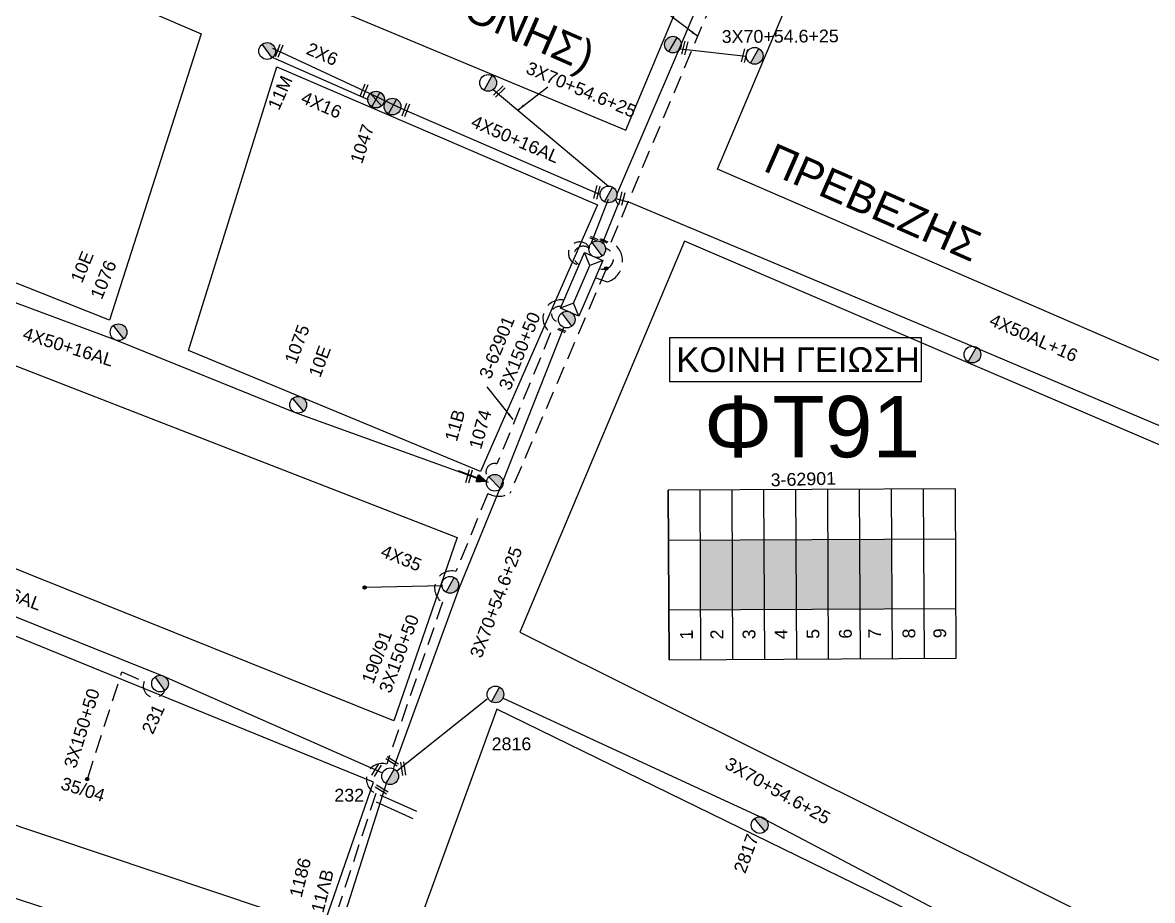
# Model space of a CAD drawing. Header units: millimetres. Extents: x 3156 to 5307, y 1191 to 2273.
# Drawn here: x 4188.8 to 4348.1, y 1746.5 to 1870.3 of the extents above; entities that cross this region are included whole.
import ezdxf
from ezdxf.enums import TextEntityAlignment as Align

# ---------------------------------------------------------------- set-up
doc = ezdxf.new("R2010")
doc.units = ezdxf.units.MM
doc.linetypes.add('DASHED', pattern=[19.05, 12.7, -6.35])
for name, color, linetype in [('Άγνωστα', 7, 'Continuous'), ('Ασφαλειοκιβώτια Χ.Τ 9 αναχωρήσεων', 7, 'Continuous'), ('Γυμνά εναέρια ΧΤ και ΦΟΠ (3Φ)   4x50+16AL', 7, 'Continuous'), ('Επίτονοι', 7, 'Continuous'), ('Επιγραφές - Σχήματα', 7, 'Continuous'), ('Καλώδια ΧΤ   3x150+50AL', 7, 'DASHED'), ('Καλώδια ΧΤ   3x150+50CU', 7, 'DASHED'), ('Μηχανική τομή', 7, 'Continuous'), ('Στύλος Ξύλινος', 7, 'Continuous'), ('Στύλος Ξύλινος @ 1', 7, 'Continuous'), ('Στύλος ΦΜ', 7, 'Continuous'), ('Στύλος ΦΜ @ 1', 7, 'Continuous'), ('Συνδέσεις', 7, 'Continuous'), ('Συνεστραμμένα ΧΤ   3x70+54.6+25 AL', 7, 'SYN_LINE'), ('Τομή', 7, 'Continuous'), ('Υποσταθμός εναέριος 2 στύλων', 7, 'Continuous'), ('Υποσταθμός πόλεως', 7, 'Continuous'), ('Υπόβαθρο ΔΕΗ', 7, 'Continuous')]:
    doc.layers.add(name, color=color, linetype=linetype)
doc.styles.add('arial', font='arial.ttf')
doc.styles.get("Standard").update_dxf_attribs({"font": 'arial.ttf'})
doc.linetypes.add('SYN_LINE', pattern='A,0.5,-0.0001,["/\\/\\/\\/",Standard,S=0.1,R=0,X=0,Y=-0.05],-0.25', length=0.7501)
doc.dimstyles.new('ISO-25', dxfattribs={"dimtxt": 2.5, "dimasz": 2.5, "dimexe": 1.25, "dimexo": 0.625, "dimtad": 1, "dimtxsty": 'Standard', "dimcen": 2.5, "dimadec": 0, "dimazin": 0, "dimtfac": 1, "dimtmove": 0, "dimatfit": 3, "dimfxl": 1, "dimarcsym": 0})

# ---------------------------------------------------------------- blocks, each defined once
blk = doc.blocks.new('ΥΠΑΡΧΩΝ ΤΣΙΜΕΝΤΕΝΙΟΣ ΣΤΥΛΟΣ')
at = {"layer": 'Στύλος ΦΜ'}
blk.add_hatch(color=7, dxfattribs=at).paths.add_polyline_path([(-1.29, -2.28, 0.574793), (2.62, 0, 0.268822), (1.3, 2.27)])
at = {"layer": 'Στύλος ΦΜ', "color": 7}
blk.add_line((-1.29, -2.28), (1.3, 2.27), dxfattribs=at)
blk.add_circle((0, 0), 2.62, dxfattribs=at)
at = {"layer": 'Στύλος ΦΜ', "flags": 4}
for tag, p in [('ΑΡΙΘΜΟΣ', (-4.68, 8.05)), ('ΤΥΠΟΣ', (-4.91, 3.03))]:
    blk.add_attdef(tag, p, '', height=4, dxfattribs=at)
blk = doc.blocks.new('ΥΠΑΡΧΩΝ ΞΥΛΙΝΟΣ ΣΤΥΛΟΣ')
at = {"layer": 'Στύλος Ξύλινος'}
h = blk.add_hatch(color=7, dxfattribs=at)
h.paths.add_polyline_path([(-2.62, 0, 0.270008), (-1.29, -2.28), (1.3, 2.27, 0.576266)])
h.paths.add_polyline_path([(-1.29, -2.28, 0.574793), (2.62, 0, 0.268822), (1.3, 2.27)])
at = {"layer": 'Στύλος Ξύλινος', "color": 7}
blk.add_line((-1.29, -2.28), (1.3, 2.27), dxfattribs=at)
blk.add_circle((0, 0), 2.62, dxfattribs=at)
at = {"layer": 'Στύλος Ξύλινος', "flags": 4}
for tag, p in [('ΑΡΙΘΜΟΣ', (-4.91, 8.6)), ('ΤΥΠΟΣ', (-4.85, 3.39))]:
    blk.add_attdef(tag, p, '', height=4, dxfattribs=at)
blk = doc.blocks.new('ΥΠΟΣΤΑΘΜΟΣ ΕΝΑΕΡΙΟΣ ΕΠΙ 2 ΣΤΥΛΩΝ')
at = {"layer": 'Υποσταθμός εναέριος 2 στύλων', "linetype": 'Continuous'}
for points in [[(-11.97, -2.11, 0.574793), (-8.45, -0.07, 0.268822), (-9.64, 1.98)], [(9.68, -2.15, 0.574793), (13.19, -0.1, 0.268822), (12.01, 1.95)]]:
    blk.add_hatch(color=256, dxfattribs=at).paths.add_polyline_path(points)
for p, q in [((-11.97, -2.11), (-9.64, 1.98)), ((9.68, -2.15), (12.01, 1.95))]:
    blk.add_line(p, q, dxfattribs=at)
for centre in [(-10.81, -0.07), (10.84, -0.1)]:
    blk.add_circle(centre, 2.36, dxfattribs=at)
at = {"layer": 'Υποσταθμός πόλεως', "linetype": 'Continuous', "ltscale": 40}
blk.add_lwpolyline([(-8.57, 2.82), (8.57, 2.82), (8.57, -2.82), (-8.57, -2.82)], close=True, dxfattribs=at)
for points in [[(-5.75, 0), (-8.57, 2.82)], [(-8.57, -2.82), (-5.75, 0)], [(-5.75, 0), (5.75, 0)], [(5.75, 0), (8.57, 2.82)], [(8.57, -2.82), (5.75, 0)]]:
    blk.add_lwpolyline(points, dxfattribs=at)
at = {"layer": 'Υποσταθμός εναέριος 2 στύλων', "ltscale": 40, "flags": 1}
for tag, p in [('ΜΕΤΑΣΧΗΜΑΤΙΣΜΟΣ', (14.09, 2.51)), ('ΙΣΧΥΣ', (14.07, -0.28)), ('ΑΡΙΘΜΟΣ', (14.19, -3))]:
    blk.add_attdef(tag, p, '', height=1.8, dxfattribs=at)
blk = doc.blocks.new('ΜΗΧΑΝΙΚΗ ΤΟΜΗ')
at = {"layer": 'Μηχανική τομή', "ltscale": 40}
for p, q in [((-1.89, 0.78), (1.89, 0.78)), ((1.89, 0), (-1.89, 0))]:
    blk.add_line(p, q, dxfattribs=at)
blk = doc.blocks.new('ΑΣΦΑΛΕΙΟΚΙΒΩΤΙΟ ΥΠΟΣΤΑΘΜΟΥ 9 ΑΝΑΧΩΡΗΣΕΩΝ')
at = {"layer": 'Ασφαλειοκιβώτια Χ.Τ 9 αναχωρήσεων', "ltscale": 40}
for p, q in [((-23.8, 40.36), (24.02, 40.36)), ((-9.72, 40.36), (-9.72, -40.64)), ((9.94, 40.36), (9.94, -40.64)), ((-23.8, 31.36), (24.02, 31.36)), ((-23.8, 22.36), (24.02, 22.36)), ((-23.8, 13.36), (24.02, 13.36)), ((-23.8, 4.36), (24.02, 4.36)), ((-23.8, -4.64), (24.02, -4.64)), ((-23.8, -13.64), (24.02, -13.64)), ((-23.8, -22.64), (24.02, -22.64)), ((-23.8, -31.64), (24.02, -31.64))]:
    blk.add_line(p, q, dxfattribs=at)
at = {"layer": 'Ασφαλειοκιβώτια Χ.Τ 9 αναχωρήσεων'}
blk.add_lwpolyline([(-23.8, -40.64), (24.02, -40.64), (24.02, 40.36), (-23.8, 40.36)], close=True, dxfattribs=at)
for s, p in [('1', (-18.12, 33.62)), ('2', (-18.12, 25.05)), ('3', (-18.12, 15.98)), ('4', (-18.12, 6.96)), ('5', (-18.12, -2.05)), ('6', (-18.12, -11.19)), ('7', (-18.12, -19.43)), ('8', (-18.12, -29.12)), ('9', (-18.12, -37.81))]:
    blk.add_text(s, height=3.6, dxfattribs=at).set_placement(p)
at = {"layer": 'Ασφαλειοκιβώτια Χ.Τ 9 αναχωρήσεων', "ltscale": 40}
for tag, height, p in [('ΟΝΟΜΑ', 5, (-0.16, 44.31)), ('ΚΕΙΜΕΝΟ 1', 2, (17.06, 35.59)), ('ΚΕΙΜΕΝΟ 2', 2, (17.06, 26.88)), ('ΚΕΙΜΕΝΟ 3', 2, (17.06, 17.69)), ('ΚΕΙΜΕΝΟ 4', 2, (17.06, 8.71)), ('ΚΕΙΜΕΝΟ 5', 2, (17.06, -0.13)), ('ΚΕΙΜΕΝΟ 6', 2, (17.06, -9.05)), ('ΚΕΙΜΕΝΟ 7', 2, (17.06, -18.13)), ('ΚΕΙΜΕΝΟ 8', 2, (17.06, -26.85)), ('ΚΕΙΜΕΝΟ 9', 2, (17.06, -35.99)), ('ΣΧ', 2, (-0.1, -42.64))]:
    blk.add_attdef(tag, text='', height=height, dxfattribs=at).set_placement(p, align=Align.MIDDLE_CENTER)
blk = doc.blocks.new('_ΣΥΝΔΕΣΗ')
at = {"layer": 'Συνδέσεις', "linetype": 'SYN_LINE', "ltscale": 40}
blk.add_hatch(color=256, dxfattribs=at).paths.add_polyline_path([(0.5, -0.01, 1), (-0.5, -0.01, 1)])
at = {"layer": 'Συνδέσεις'}
blk.add_circle((0, -0.01), 0.5, dxfattribs=at)
blk = doc.blocks.new('ΤΟΜΗ')
at = {"layer": 'Τομή', "ltscale": 40}
for p, q in [((-5.68, 0), (5.68, 0)), ((5.68, -2.33), (-5.68, -2.33))]:
    blk.add_line(p, q, dxfattribs=at)
blk = doc.blocks.new('ΕΠΙΤΟΝΟΣ')
at = {"layer": 'Επίτονοι', "lineweight": 40, "ltscale": 40}
blk.add_hatch(color=256, dxfattribs=at).paths.add_polyline_path([(-1.13, 6.47), (0, 9.1), (1.13, 6.47)])
for p, q in [((-1.13, 6.47), (0, 9.1)), ((0, 9.1), (1.13, 6.47)), ((1.13, 6.47), (-1.13, 6.47)), ((-1.13, 6.47), (0, 6.47)), ((0, 6.47), (0, 0))]:
    blk.add_line(p, q, dxfattribs=at)

msp = doc.modelspace()

# ---------------------------------------------------------------- hatches: boundary and pattern name
at = {"layer": 'Ασφαλειοκιβώτια Χ.Τ 9 αναχωρήσεων'}
for color, points in [(5, [(4288.88, 1797.36), (4284.38, 1797.34), (4284.43, 1787.51), (4288.93, 1787.53)]), (173, [(4293.38, 1797.38), (4288.88, 1797.36), (4288.93, 1787.53), (4293.43, 1787.56)]), (133, [(4297.88, 1797.41), (4293.38, 1797.38), (4293.43, 1787.56), (4297.93, 1787.58)]), (62, [(4302.38, 1797.43), (4297.88, 1797.41), (4297.93, 1787.58), (4302.43, 1787.61)]), (1, [(4306.88, 1797.46), (4302.38, 1797.43), (4302.43, 1787.61), (4306.93, 1787.63)]), (2, [(4311.38, 1797.48), (4306.88, 1797.46), (4306.93, 1787.63), (4311.43, 1787.65)])]:
    msp.add_hatch(color=color, dxfattribs=at).paths.add_polyline_path(points)

# ---------------------------------------------------------------- linework, layer by layer
at = {"layer": 'Άγνωστα', "color": 62, "linetype": 'SYN_LINE', "ltscale": 20}
msp.add_lwpolyline([(4255.17, 1860.89), (4271.43, 1847.27)], dxfattribs=at)
at = {"layer": 'Άγνωστα', "color": 173}
msp.add_lwpolyline([(4254.32, 1774.87), (4241.56, 1764.74)], dxfattribs=at)
at = {"layer": 'Γυμνά εναέρια ΧΤ και ΦΟΠ (3Φ)   4x50+16AL', "color": 2, "linetype": 'Continuous', "ltscale": 0.2}
msp.add_line((4233.26, 1741.44), (4240.25, 1763.47), dxfattribs=at)
at = {"layer": 'Γυμνά εναέρια ΧΤ και ΦΟΠ (3Φ)   4x50+16AL', "color": 62, "ltscale": 40}
msp.add_lwpolyline([(4224.05, 1866.71), (4237.67, 1860.38), (4242.22, 1858.23), (4270.25, 1846.09)], dxfattribs=at)
at = {"layer": 'Γυμνά εναέρια ΧΤ και ΦΟΠ (3Φ)   4x50+16AL', "color": 133, "ltscale": 40}
msp.add_lwpolyline([(4130.59, 1854.03), (4172.8, 1836.38), (4201.89, 1825.57), (4227.26, 1815.31), (4254.47, 1805.49)], dxfattribs=at)
at = {"layer": 'Γυμνά εναέρια ΧΤ και ΦΟΠ (3Φ)   4x50+16AL', "color": 1}
msp.add_lwpolyline([(4272.47, 1845.54), (4274.5, 1844.96), (4322.64, 1824.73), (4362.38, 1807.87), (4395.76, 1793.63), (4441.09, 1773.69)], dxfattribs=at)
at = {"layer": 'Γυμνά εναέρια ΧΤ και ΦΟΠ (3Φ)   4x50+16AL', "color": 173, "ltscale": 40}
msp.add_lwpolyline([(4108.62, 1817.64), (4146.73, 1803.13), (4161.35, 1797.15), (4208.68, 1778.15), (4239.56, 1764.48)], dxfattribs=at)
at = {"layer": 'Επιγραφές - Σχήματα', "color": 190}
msp.add_lwpolyline([(4280.04, 1819.7), (4315.55, 1819.7), (4315.55, 1825.88), (4280.04, 1825.88)], close=True, dxfattribs=at)
at = {"layer": 'Καλώδια ΧΤ   3x150+50AL', "color": 173, "ltscale": 0.2}
msp.add_lwpolyline([(4197.99, 1763.76), (4202.82, 1778.76), (4205.96, 1777.36, 1.00807), (4208.88, 1776.12, -7.546004)], format="xyb", dxfattribs=at)
at = {"layer": 'Καλώδια ΧΤ   3x150+50CU', "linetype": 'Continuous', "ltscale": 0.2}
msp.add_line((4224.11, 1865.4), (4237.55, 1859.48), dxfattribs=at)
at = {"layer": 'Καλώδια ΧΤ   3x150+50CU', "linetype": 'SYN_LINE', "ltscale": 10}
msp.add_line((4237.25, 1790.67), (4248.09, 1790.91), dxfattribs=at)
at = {"layer": 'Καλώδια ΧΤ   3x150+50CU', "color": 5, "ltscale": 0.2}
msp.add_lwpolyline([(4269.65, 1834.33), (4271.22, 1833.75, 0.675392), (4271.81, 1839.36), (4292.07, 1887.53, 0.474188), (4293.23, 1891.8), (4300.02, 1905.62), (4321.62, 1955.12, 0.367574), (4321.8, 1956.93)], format="xyb", dxfattribs=at)
at = {"layer": 'Καλώδια ΧΤ   3x150+50CU', "color": 2, "ltscale": 0.2}
msp.add_lwpolyline([(4271.15, 1835.71), (4257.52, 1803.92, -0.260269), (4254.41, 1803.92), (4249.91, 1792.9, 0.853533), (4248.02, 1788.55), (4240.15, 1765.73, 0.936034), (4238.61, 1761.58), (4232.48, 1742.83, 0.921815), (4232.08, 1740.57)], format="xyb", dxfattribs=at)
at = {"layer": 'Καλώδια ΧΤ   3x150+50CU', "color": 133, "ltscale": 0.2}
msp.add_lwpolyline([(4265.18, 1831.19, 0.801468), (4263.26, 1826.59), (4255.7, 1808.08, 0.804), (4254.55, 1806.04)], format="xyb", dxfattribs=at)
at = {"layer": 'Καλώδια ΧΤ   3x150+50CU', "color": 62, "ltscale": 0.2}
msp.add_arc((4267.37, 1837.79), 1.6, 27.9574, 268.7094, dxfattribs=at)
at = {"layer": 'Καλώδια ΧΤ   3x150+50CU', "color": 1, "ltscale": 0.2}
msp.add_arc((4267.86, 1837.44), 1.35, 48.0289, 245.1721, dxfattribs=at)
at = {"layer": 'Καλώδια ΧΤ   3x150+50CU', "color": 2, "ltscale": 0.2}
msp.add_arc((4270.64, 1837.03), 1.49, 257.2967, 74.9662, dxfattribs=at)
at = {"layer": 'Καλώδια ΧΤ   3x150+50CU', "color": 173, "ltscale": 0.1}
msp.add_arc((4264.48, 1829.22), 1.08, 77.1933, 269.3795, dxfattribs=at)
at = {"layer": 'Συνεστραμμένα ΧΤ   3x70+54.6+25 AL', "color": 1, "ltscale": 8}
msp.add_line((4272.8, 1844.66), (4272.35, 1845.43), dxfattribs=at)
at = {"layer": 'Συνεστραμμένα ΧΤ   3x70+54.6+25 AL', "color": 1, "ltscale": 7}
msp.add_line((4270.59, 1839.17), (4272.8, 1844.66), dxfattribs=at)
at = {"layer": 'Συνεστραμμένα ΧΤ   3x70+54.6+25 AL', "color": 62, "ltscale": 20}
msp.add_lwpolyline([(4272.6, 1846.09), (4281.14, 1866.01), (4291.59, 1890.77), (4298.13, 1904.65), (4309.81, 1930.79), (4320.66, 1956.21)], dxfattribs=at)
at = {"layer": 'Συνεστραμμένα ΧΤ   3x70+54.6+25 AL', "color": 62, "ltscale": 10}
msp.add_lwpolyline([(4281.6, 1866.62), (4290.86, 1865.59)], dxfattribs=at)
at = {"layer": 'Συνεστραμμένα ΧΤ   3x70+54.6+25 AL', "color": 62, "ltscale": 8}
msp.add_lwpolyline([(4268.99, 1839.18), (4271.42, 1845.41)], dxfattribs=at)
at = {"layer": 'Συνεστραμμένα ΧΤ   3x70+54.6+25 AL', "color": 173, "linetype": 'SYN_LINE', "ltscale": 20}
msp.add_lwpolyline([(4241.17, 1765.26), (4250.42, 1790.63), (4256.58, 1805.68), (4265.12, 1827.32)], dxfattribs=at)
at = {"layer": 'Συνεστραμμένα ΧΤ   3x70+54.6+25 AL', "color": 173, "ltscale": 20}
msp.add_lwpolyline([(4327.32, 1740.11), (4292.77, 1758.29), (4256.55, 1775.03)], dxfattribs=at)
at = {"layer": 'Υπόβαθρο ΔΕΗ'}
for points in [[(4291.66, 1985.23), (4262.5, 1982.13), (4227.98, 1874.37), (4273.89, 1855.15), (4286.2, 1884.56), (4255.9, 1898.34), (4291.66, 1985.23)], [(4056.94, 1885.64), (4058.2, 1935.7), (4213.98, 1868.73), (4201.06, 1828.36), (4056.94, 1885.64)], [(4386.36, 1864.39), (4364.17, 1816.12), (4286.79, 1849.67), (4309.58, 1903.69), (4386.36, 1864.39)], [(4055.89, 1846.6), (4056.67, 1872.92), (4250.1, 1797.68), (4241.18, 1771.84), (4097.01, 1829.76), (4055.89, 1846.6)], [(4212.19, 1824.06), (4224.64, 1864.11), (4269.86, 1844.63), (4253.4, 1807.03), (4212.19, 1824.06)], [(4425.57, 1737.16), (4440.16, 1771.67), (4282.14, 1839.51), (4258.92, 1784.32), (4366.59, 1730.64), (4362.61, 1721.25), (4255.69, 1773.5), (4229.86, 1702.65), (4334.93, 1666.76), (4331.32, 1655.92), (4227.15, 1691.44)], [(4067.67, 1832.8), (4037.98, 1764.18), (4210.71, 1686.31), (4227.86, 1733.67), (4103.14, 1774.35), (4106.61, 1784.36), (4231.17, 1742.57), (4238.3, 1763.17), (4067.67, 1832.8)]]:
    msp.add_lwpolyline(points, dxfattribs=at)

# ---------------------------------------------------------------- block references
at = {"layer": 'Ασφαλειοκιβώτια Χ.Τ 9 αναχωρήσεων', "xscale": 0.4999999999999955, "yscale": 0.4999999999999955, "zscale": 0.4999999999999955, "rotation": 90.3021559252436}
msp.add_blockref('ΑΣΦΑΛΕΙΟΚΙΒΩΤΙΟ ΥΠΟΣΤΑΘΜΟΥ 9 ΑΝΑΧΩΡΗΣΕΩΝ', (4300.09, 1792.45), dxfattribs=at)
at = {"layer": 'Επίτονοι', "xscale": 0.4499999999998181, "yscale": 0.4499999999998181, "zscale": 0.4499999999998181, "rotation": 249.8557529026157}
msp.add_blockref('ΕΠΙΤΟΝΟΣ', (4250.25, 1807.04), dxfattribs=at)
at = {"layer": 'Μηχανική τομή'}
for p, xscale, yscale, zscale, rotation in [((4224.8, 1866.42), 0.4999999999993012, 0.4999999999993012, 0.4999999999993012, 248.6988699868984), ((4281.99, 1866.79), 0.4999999999993012, 0.4999999999993012, 0.4999999999993012, 255.5026768848194), ((4290.4, 1865.73), 0.4999999999993012, 0.4999999999993012, 0.4999999999993012, 255.5026768848194), ((4236.77, 1860.82), 0.4999999999993012, 0.4999999999993012, 0.4999999999993012, 248.6988699868984), ((4255.89, 1860.75), 0.4999999999993012, 0.4999999999993012, 0.4999999999993012, 224.0874389010897), ((4242.66, 1858.08), 0.4999999999993012, 0.4999999999993012, 0.4999999999993012, 248.6988699868984), ((4269.58, 1846.43), 0.4999999999993012, 0.4999999999993012, 0.4999999999993012, 255.5026768848194), ((4273.12, 1845.53), 0.4999999999993011, 0.4999999999993011, 0.4999999999993011, 255.0369988889303), ((4269.33, 1839.75), 0.2994378218342538, 0.2994378218342538, 0.2994378218342538, 335.9725419430968), ((4270.74, 1839.44), 0.2994378218342538, 0.2994378218342538, 0.2994378218342538, 335.9725419430968), ((4264.79, 1826.8), 0.2994378218342538, 0.2994378218342538, 0.2994378218342538, 335.9725419430968), ((4251.56, 1806.38), 0.4999999999994649, 0.4999999999994649, 0.4999999999994649, 254.3502580260743), ((4238.89, 1764.78), 0.4999999999994235, 0.4999999999994235, 0.4999999999994235, 58.07855836806389), ((4241.03, 1766.28), 0.4999999999994235, 0.4999999999994235, 0.4999999999994235, 148.0785583680639), ((4242.67, 1765.1), 0.4999999999994235, 0.4999999999994235, 0.4999999999994235, 97.89950917495592), ((4239.54, 1762.31), 0.4999999999994235, 0.4999999999994235, 0.4999999999994235, 148.0785583680639)]:
    msp.add_blockref('ΜΗΧΑΝΙΚΗ ΤΟΜΗ', p, dxfattribs=dict(at, xscale=xscale, yscale=yscale, zscale=zscale, rotation=rotation))
at = {"layer": 'Στύλος Ξύλινος @ 1', "ltscale": 40, "xscale": 0.4499999999998181, "yscale": 0.4499999999998181, "zscale": 0.4499999999998181}
for p in [(4280.52, 1867.23), (4238.65, 1859.48), (4240.97, 1858.49)]:
    msp.add_blockref('ΥΠΑΡΧΩΝ ΞΥΛΙΝΟΣ ΣΤΥΛΟΣ', p, dxfattribs=at)
at = {"layer": 'Στύλος ΦΜ @ 1', "ltscale": 40}
ref = msp.add_blockref('ΥΠΑΡΧΩΝ ΤΣΙΜΕΝΤΕΝΙΟΣ ΣΤΥΛΟΣ', (4223.3, 1866.33), dxfattribs=dict(at, xscale=0.4499999999997628, yscale=0.4499999999997628, zscale=0.4499999999997628, rotation=66.10075760057153))
ref.add_attrib('ΤΥΠΟΣ', '11M', (4224.96, 1857.85), dxfattribs={"layer": '', "height": 1.8, "rotation": 66.1008, "flags": 4})
at = {"layer": 'Στύλος ΦΜ @ 1', "ltscale": 40, "xscale": 0.4499999999998181, "yscale": 0.4499999999998181, "zscale": 0.4499999999998181}
for p in [(4292.04, 1865.65), (4254.46, 1861.83), (4271.43, 1846.09), (4322.75, 1823.51), (4249.1, 1791.02)]:
    msp.add_blockref('ΥΠΑΡΧΩΝ ΤΣΙΜΕΝΤΕΝΙΟΣ ΣΤΥΛΟΣ', p, dxfattribs=at)
at = {"layer": 'Στύλος ΦΜ @ 1', "ltscale": 40}
ref = msp.add_blockref('ΥΠΑΡΧΩΝ ΤΣΙΜΕΝΤΕΝΙΟΣ ΣΤΥΛΟΣ', (4238.65, 1859.47), dxfattribs=dict(at, xscale=0.4499999999998681, yscale=0.4499999999998681, zscale=0.4499999999998681, rotation=71.70238411500873))
ref.add_attrib('ΤΥΠΟΣ', '1047', (4236.66, 1850.3), dxfattribs={"layer": '', "height": 1.8, "rotation": 71.7024, "flags": 4})
ref = msp.add_blockref('ΥΠΑΡΧΩΝ ΤΣΙΜΕΝΤΕΝΙΟΣ ΣΤΥΛΟΣ', (4202.34, 1826.66), dxfattribs=dict(at, xscale=0.4499999999996843, yscale=0.4499999999996843, zscale=0.4499999999996843, rotation=67.59030362714618))
ref.add_attrib('ΤΥΠΟΣ', '10E', (4197.18, 1833.47), dxfattribs={"layer": '', "height": 1.8, "rotation": 67.5903, "flags": 4})
ref.add_attrib('ΑΡΙΘΜΟΣ', '1076', (4199.97, 1831.15), dxfattribs={"layer": '', "height": 1.8, "rotation": 67.5903, "flags": 4})
ref = msp.add_blockref('ΥΠΑΡΧΩΝ ΤΣΙΜΕΝΤΕΝΙΟΣ ΣΤΥΛΟΣ', (4227.67, 1816.42), dxfattribs=dict(at, xscale=0.4499999999999087, yscale=0.4499999999999087, zscale=0.4499999999999087, rotation=69.66341104637283))
ref.add_attrib('ΤΥΠΟΣ', '1075', (4227.38, 1822.04), dxfattribs={"layer": '', "height": 1.8, "rotation": 69.6634, "flags": 4})
ref.add_attrib('ΑΡΙΘΜΟΣ', '10E', (4230.77, 1820.14), dxfattribs={"layer": '', "height": 1.8, "rotation": 69.6634, "flags": 4})
ref = msp.add_blockref('ΥΠΑΡΧΩΝ ΤΣΙΜΕΝΤΕΝΙΟΣ ΣΤΥΛΟΣ', (4255.39, 1805.42), dxfattribs=dict(at, xscale=0.4499999999997463, yscale=0.4499999999997463, zscale=0.4499999999997463, rotation=74.3559474261306))
ref.add_attrib('ΤΥΠΟΣ', '11B', (4250.04, 1811.11), dxfattribs={"layer": '', "height": 1.8, "rotation": 74.3559, "flags": 4})
ref.add_attrib('ΑΡΙΘΜΟΣ', '1074', (4253.45, 1810.02), dxfattribs={"layer": '', "height": 1.8, "rotation": 74.3559, "flags": 4})
ref = msp.add_blockref('ΥΠΑΡΧΩΝ ΤΣΙΜΕΝΤΕΝΙΟΣ ΣΤΥΛΟΣ', (4208.19, 1777.08), dxfattribs=dict(at, xscale=0.4499999999998563, yscale=0.4499999999998563, zscale=0.4499999999998563, rotation=65.46685332848513))
ref.add_attrib('ΤΥΠΟΣ', '231', (4207.17, 1769.81), dxfattribs={"layer": '', "height": 1.8, "rotation": 65.4669, "flags": 4})
ref = msp.add_blockref('ΥΠΑΡΧΩΝ ΤΣΙΜΕΝΤΕΝΙΟΣ ΣΤΥΛΟΣ', (4255.49, 1775.56), dxfattribs=dict(at, xscale=0.4499999999998181, yscale=0.4499999999998181, zscale=0.4499999999998181))
ref.add_attrib('ΤΥΠΟΣ', '2816', (4254.95, 1767.68), dxfattribs={"layer": '', "height": 1.8, "flags": 4})
ref = msp.add_blockref('ΥΠΑΡΧΩΝ ΤΣΙΜΕΝΤΕΝΙΟΣ ΣΤΥΛΟΣ', (4240.64, 1764.01), dxfattribs=dict(at, xscale=0.4499999999998181, yscale=0.4499999999998181, zscale=0.4499999999998181))
ref.add_attrib('ΤΥΠΟΣ', '232', (4232.77, 1760.44), dxfattribs={"layer": '', "height": 1.8, "flags": 4})
ref = msp.add_blockref('ΥΠΑΡΧΩΝ ΤΣΙΜΕΝΤΕΝΙΟΣ ΣΤΥΛΟΣ', (4292.75, 1757.13), dxfattribs=dict(at, xscale=0.4499999999998347, yscale=0.4499999999998347, zscale=0.4499999999998347, rotation=69.71858333572158))
ref.add_attrib('ΤΥΠΟΣ', '2817', (4290.71, 1750.18), dxfattribs={"layer": '', "height": 1.8, "rotation": 69.7186, "flags": 4})
ref = msp.add_blockref('ΥΠΑΡΧΩΝ ΤΣΙΜΕΝΤΕΝΙΟΣ ΣΤΥΛΟΣ', (4233.08, 1740.84), dxfattribs=dict(at, xscale=0.4499999999998854, yscale=0.4499999999998854, zscale=0.4499999999998854, rotation=75.82921375235911))
ref.add_attrib('ΤΥΠΟΣ', '11ΛB', (4231.21, 1744.63), dxfattribs={"layer": '', "height": 1.8, "rotation": 75.8292, "flags": 4})
ref.add_attrib('ΑΡΙΘΜΟΣ', '1186', (4228.14, 1746.79), dxfattribs={"layer": '', "height": 1.8, "rotation": 75.8292, "flags": 4})
at = {"layer": 'Συνδέσεις', "xscale": 0.4777242751394019, "yscale": 0.4777242751394019, "zscale": 0.4777242751394019}
for p in [(4271.1, 1835.67), (4237.03, 1790.65), (4197.93, 1763.62)]:
    msp.add_blockref('_ΣΥΝΔΕΣΗ', p, dxfattribs=at)
at = {"layer": 'Τομή', "xscale": 0.4999999999998101, "yscale": 0.4999999999998101, "zscale": 0.4999999999998101, "rotation": 335.8154134267915}
msp.add_blockref('ΤΟΜΗ', (4241.77, 1760.25), dxfattribs=at)
at = {"layer": 'Υποσταθμός εναέριος 2 στύλων', "xscale": 0.4999999999999426, "yscale": 0.4999999999999426, "zscale": 0.4999999999999426, "rotation": 66.63406828476937}
msp.add_blockref('ΥΠΟΣΤΑΘΜΟΣ ΕΝΑΕΡΙΟΣ ΕΠΙ 2 ΣΤΥΛΩΝ', (4267.65, 1833.41), dxfattribs=at)

# ---------------------------------------------------------------- texts
at = {"layer": 'Άγνωστα', "ltscale": 40, "char_height": 1.8, "width": 43.5158, "attachment_point": 1, "style": 'arial'}
for s, insert, rotation in [('3X70+54.6+25', (4287.39, 1869.27), 0.3053), ('3X70+54.6+25', (4260.33, 1864.91), 337.2871), ('3X150+50', (4255.89, 1819), 67.9906), ('4X50AL+16', (4325.7, 1829.36), 336.3492), ('3-62901', (4253.12, 1820.58), 67.9906), ('3-62901', (4294.27, 1806.71), 1.6065), ('4X35', (4239.83, 1796.74), 337.9906), ('3X70+54.6+25', (4251.82, 1781.17), 69.3717), ('3X150+50', (4239, 1776.23), 69.3235), ('190/91', (4236.56, 1777.55), 69.3235), ('3X150+50', (4194.59, 1765.55), 72.7983), ('3X70+54.6+25', (4288.56, 1766.81), 330.5667)]:
    msp.add_mtext(s, dxfattribs=dict(at, insert=insert, rotation=rotation))
at = {"layer": 'Γυμνά εναέρια ΧΤ και ΦΟΠ (3Φ)   4x50+16AL', "ltscale": 40, "char_height": 1.8, "width": 43.5158, "attachment_point": 1, "style": 'arial'}
for s, insert, rotation in [('2Χ6', (4229.38, 1867.61), 336.6142), ('4Χ16', (4228.62, 1860.73), 336.6142), ('4X50+16AL', (4252.6, 1857.35), 336.6142), ('4X50+16AL', (4189.22, 1827.41), 342.7983), ('4X50+16AL', (4179.29, 1793.61), 339.7471), ('35/04', (4194.59, 1763.95), 342.7983)]:
    msp.add_mtext(s, dxfattribs=dict(at, insert=insert, rotation=rotation))
at = {"layer": 'Επιγραφές - Σχήματα', "color": 190, "insert": (4280.99, 1824.53), "char_height": 3.5, "width": 35.1311, "attachment_point": 1}
msp.add_mtext('KOINH ΓΕΙΩΣΗ', dxfattribs=at)
at = {"layer": 'Υπόβαθρο ΔΕΗ', "char_height": 4, "width": 47.4753, "attachment_point": 1, "rotation": 336.3012, "style": 'arial'}
for s, insert in [('{\\H1.083x;(ANΤΙΓΟΝΗΣ)}', (4234.86, 1882.67)), ('{\\H1.083x;ΠPEBEZHΣ}', (4294.82, 1853.47))]:
    msp.add_mtext(s, dxfattribs=dict(at, insert=insert))
at = {"layer": 'Υπόβαθρο ΔΕΗ', "insert": (4281.52, 1817.67), "char_height": 8, "width": 92.0926, "attachment_point": 1, "style": 'arial'}
msp.add_mtext('{\\H1.083x; ΦT91}', dxfattribs=at)

# ---------------------------------------------------------------- leaders
at = {"layer": 'Επιγραφές - Σχήματα', "ltscale": 40}
for points in [[(4283.99, 1868.41), (4276.87, 1873.85)], [(4258.69, 1858.04), (4262.89, 1861.26)], [(4257.98, 1814.33), (4254.31, 1818.93)]]:
    msp.add_leader(points, dimstyle='ISO-25', override={"dimasz": 1, "dimtad": 0}, dxfattribs=at)

doc.saveas('drawing.dxf')
